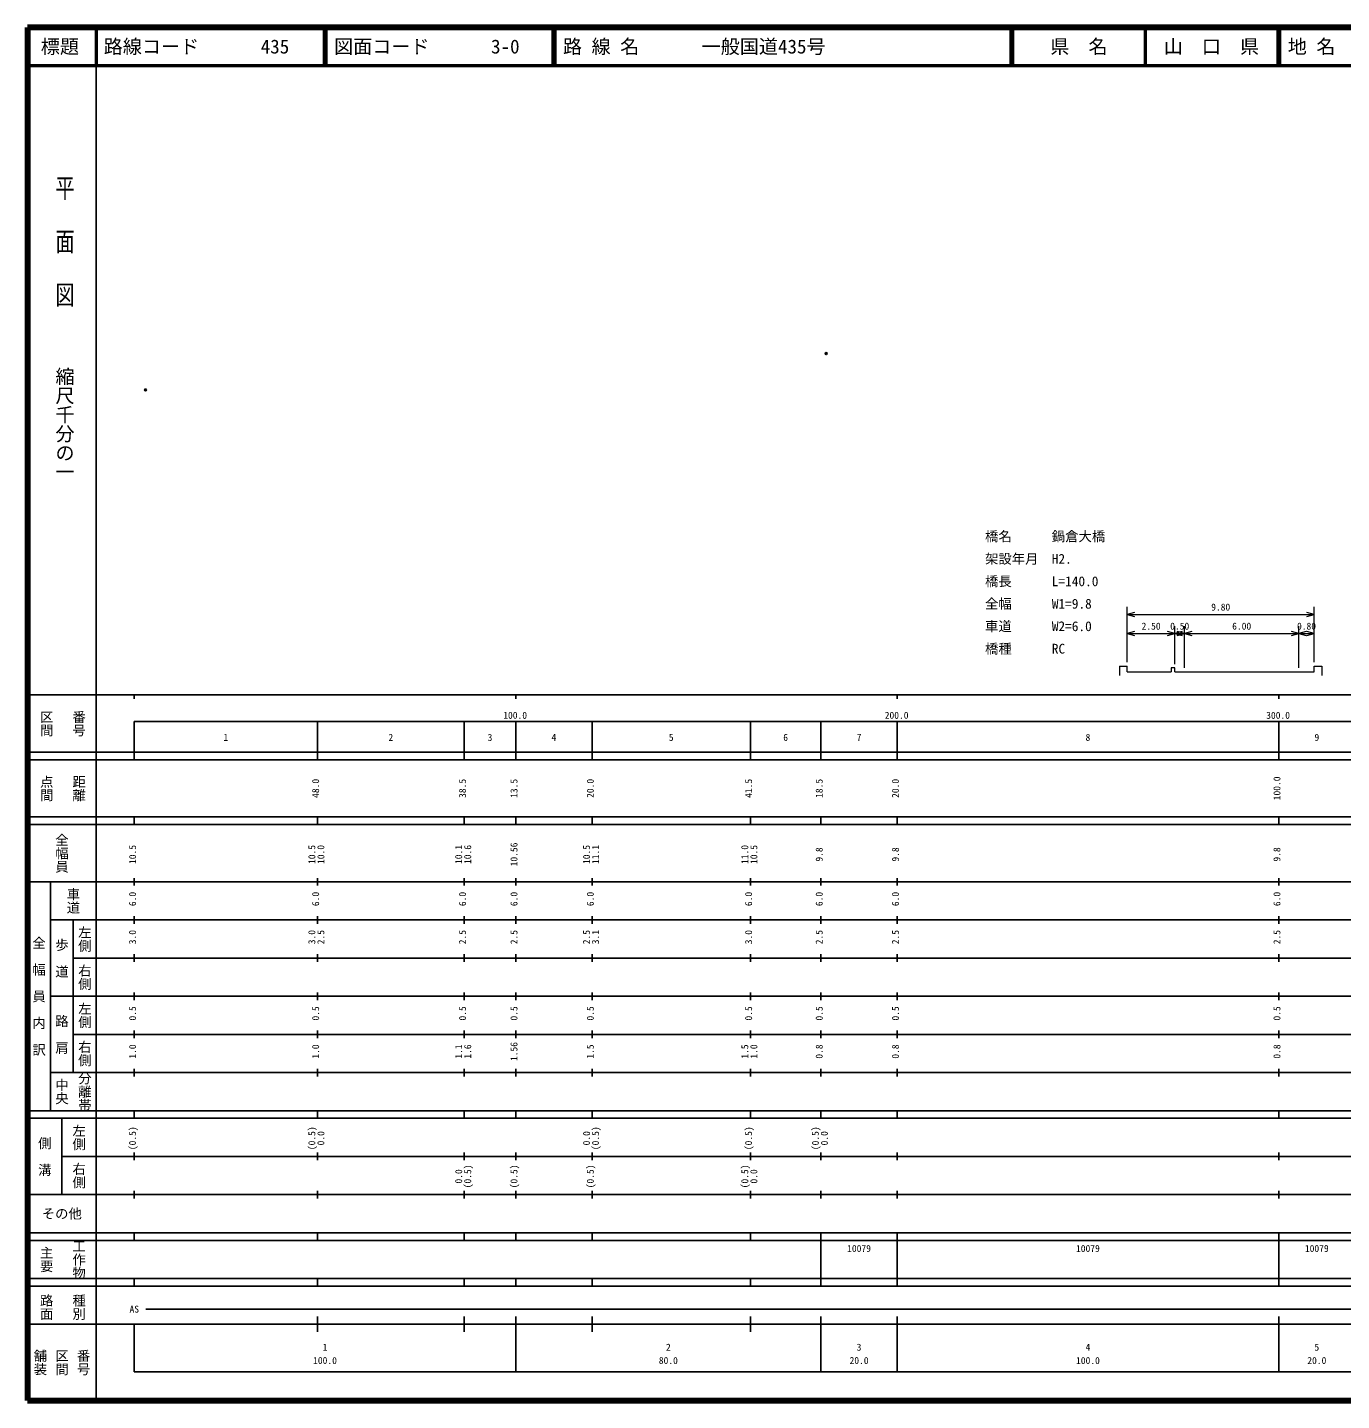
# Model space of a CAD drawing. Units: millimetres on the paper, with parts at other scales. Extents: x 40 to 680, y 20 to 380.
# Drawn here: x 40 to 384.5, y 20 to 380 of the extents above; entities that cross this region are included whole.
import ezdxf
from ezdxf.enums import TextEntityAlignment as Align

# ---------------------------------------------------------------- set-up
doc = ezdxf.new("R2010")
doc.units = ezdxf.units.MM
doc.header["$PDMODE"] = 32
doc.header["$PDSIZE"] = 0.5
doc.layers.add('S-OTRS', color=6, linetype='Continuous')
doc.layers.add('S-TTL-TXT', color=7, linetype='Continuous')
for name, color, linetype, lineweight in [('S-STR-HTXT', 7, 'Continuous', 13), ('S-TTL', 2, 'Continuous', 140), ('S-TTL-BAND', 7, 'Continuous', 25), ('S-TTL-LINE', 7, 'Continuous', 50)]:
    doc.layers.add(name, color=color, linetype=linetype, lineweight=lineweight)
doc.styles.add('@ＭＳ ゴシック', font='')
doc.styles.add('ＭＳ ゴシック', font='')
doc.styles.get('@ＭＳ ゴシック').set_extended_font_data('@MS Gothic')
doc.styles.get('ＭＳ ゴシック').set_extended_font_data('MS Gothic')

msp = doc.modelspace()

# ---------------------------------------------------------------- linework, layer by layer
at = {"layer": 'S-OTRS'}
for p in [(249.395, 294.501), (70.941, 284.952)]:
    msp.add_point(p, dxfattribs=at)
at = {"layer": 'S-STR-HTXT'}
for p, q in [((328.303, 213.57), (328.303, 228.07)), ((377.303, 213.57), (377.303, 228.07)), ((330.235, 226.588), (328.303, 226.07)), ((328.303, 226.07), (377.303, 226.07)), ((328.303, 226.07), (330.235, 225.553)), ((377.303, 226.07), (375.371, 226.588)), ((375.371, 225.553), (377.303, 226.07)), ((330.235, 221.588), (328.303, 221.07)), ((328.303, 221.07), (340.803, 221.07)), ((328.303, 221.07), (330.235, 220.553)), ((340.803, 221.07), (338.871, 221.588)), ((338.871, 220.553), (340.803, 221.07)), ((340.803, 213.07), (340.803, 223.07)), ((342.735, 221.588), (340.803, 221.07)), ((340.803, 221.07), (343.303, 221.07)), ((340.803, 221.07), (342.735, 220.553)), ((343.303, 221.07), (341.371, 221.588)), ((341.371, 220.553), (343.303, 221.07)), ((343.303, 212.07), (343.303, 223.07)), ((345.235, 221.588), (343.303, 221.07)), ((343.303, 221.07), (373.303, 221.07)), ((343.303, 221.07), (345.235, 220.553)), ((373.303, 221.07), (371.371, 221.588)), ((371.371, 220.553), (373.303, 221.07)), ((373.303, 212.07), (373.303, 223.07)), ((375.235, 221.588), (373.303, 221.07)), ((373.303, 221.07), (377.303, 221.07)), ((373.303, 221.07), (375.235, 220.553)), ((377.303, 221.07), (375.371, 221.588)), ((375.371, 220.553), (377.303, 221.07)), ((326.303, 212.57), (328.303, 212.57)), ((326.303, 212.57), (326.303, 210.07)), ((328.303, 211.07), (328.303, 212.57)), ((377.303, 211.07), (377.303, 212.57)), ((377.303, 212.57), (379.303, 212.57)), ((379.303, 212.57), (379.303, 210.07)), ((328.303, 211.07), (339.803, 211.07)), ((340.803, 212.07), (339.803, 212.07)), ((339.803, 212.07), (339.803, 211.07)), ((340.803, 211.07), (340.803, 212.07)), ((340.803, 211.07), (343.303, 211.07)), ((343.303, 211.07), (373.303, 211.07)), ((373.303, 211.07), (377.303, 211.07))]:
    msp.add_line(p, q, dxfattribs=at)
at = {"layer": 'S-TTL'}
for p, q in [((40, 380), (40, 20)), ((680, 380), (40, 380)), ((40, 20), (680, 20))]:
    msp.add_line(p, q, dxfattribs=at)
at = {"layer": 'S-TTL-BAND'}
for p, q in [((58, 370), (58, 20)), ((40, 205), (579, 205)), ((68, 205), (68, 204)), ((168, 205), (168, 204)), ((268, 205), (268, 204)), ((368, 205), (368, 204)), ((68, 198), (579, 198)), ((68, 198), (68, 188)), ((116, 188), (116, 198)), ((154.5, 188), (154.5, 198)), ((168, 188), (168, 198)), ((188, 188), (188, 198)), ((229.5, 188), (229.5, 198)), ((248, 188), (248, 198)), ((268, 188), (268, 198)), ((368, 188), (368, 198)), ((40, 190), (579, 190)), ((40, 188), (579, 188)), ((40, 173), (579, 173)), ((68, 171), (68, 173)), ((116, 171), (116, 173)), ((154.5, 171), (154.5, 173)), ((168, 171), (168, 173)), ((188, 171), (188, 173)), ((229.5, 171), (229.5, 173)), ((248, 171), (248, 173)), ((268, 171), (268, 173)), ((368, 171), (368, 173)), ((40, 171), (579, 171)), ((40, 156), (579, 156)), ((46, 96), (46, 156)), ((68, 155), (68, 157)), ((116, 155), (116, 157)), ((154.5, 155), (154.5, 157)), ((168, 155), (168, 157)), ((188, 155), (188, 157)), ((229.5, 155), (229.5, 157)), ((248, 155), (248, 157)), ((268, 155), (268, 157)), ((368, 155), (368, 157)), ((46, 146), (579, 146)), ((52, 146), (52, 106)), ((68, 145), (68, 147)), ((116, 145), (116, 147)), ((154.5, 145), (154.5, 147)), ((168, 145), (168, 147)), ((188, 145), (188, 147)), ((229.5, 145), (229.5, 147)), ((248, 145), (248, 147)), ((268, 145), (268, 147)), ((368, 145), (368, 147)), ((68, 135), (68, 137)), ((116, 135), (116, 137)), ((154.5, 135), (154.5, 137)), ((168, 135), (168, 137)), ((188, 135), (188, 137)), ((229.5, 135), (229.5, 137)), ((248, 135), (248, 137)), ((268, 135), (268, 137)), ((368, 135), (368, 137)), ((52, 136), (579, 136)), ((46, 126), (579, 126)), ((68, 125), (68, 127)), ((116, 125), (116, 127)), ((154.5, 125), (154.5, 127)), ((168, 125), (168, 127)), ((188, 125), (188, 127)), ((229.5, 125), (229.5, 127)), ((248, 125), (248, 127)), ((268, 125), (268, 127)), ((368, 125), (368, 127)), ((52, 116), (579, 116)), ((68, 115), (68, 117)), ((116, 115), (116, 117)), ((154.5, 115), (154.5, 117)), ((168, 115), (168, 117)), ((188, 115), (188, 117)), ((229.5, 115), (229.5, 117)), ((248, 115), (248, 117)), ((268, 115), (268, 117)), ((368, 115), (368, 117)), ((46, 106), (579, 106)), ((68, 105), (68, 107)), ((116, 105), (116, 107)), ((154.5, 105), (154.5, 107)), ((168, 105), (168, 107)), ((188, 105), (188, 107)), ((229.5, 105), (229.5, 107)), ((248, 105), (248, 107)), ((268, 105), (268, 107)), ((368, 105), (368, 107)), ((40, 96), (579, 96)), ((40, 94), (579, 94)), ((49, 94), (49, 74)), ((68, 94), (68, 96)), ((116, 94), (116, 96)), ((154.5, 94), (154.5, 96)), ((168, 94), (168, 96)), ((188, 94), (188, 96)), ((229.5, 94), (229.5, 96)), ((248, 94), (248, 96)), ((268, 94), (268, 96)), ((368, 94), (368, 96)), ((49, 84), (579, 84)), ((68, 83), (68, 85)), ((116, 83), (116, 85)), ((154.5, 83), (154.5, 85)), ((168, 83), (168, 85)), ((188, 83), (188, 85)), ((229.5, 83), (229.5, 85)), ((248, 83), (248, 85)), ((268, 83), (268, 85)), ((368, 83), (368, 85)), ((40, 74), (579, 74)), ((68, 73), (68, 75)), ((116, 73), (116, 75)), ((154.5, 73), (154.5, 75)), ((168, 73), (168, 75)), ((188, 73), (188, 75)), ((229.5, 73), (229.5, 75)), ((248, 73), (248, 75)), ((268, 73), (268, 75)), ((368, 73), (368, 75)), ((40, 64), (579, 64)), ((40, 62), (579, 62)), ((68, 62), (68, 64)), ((116, 62), (116, 64)), ((154.5, 62), (154.5, 64)), ((168, 62), (168, 64)), ((188, 62), (188, 64)), ((229.5, 62), (229.5, 64)), ((248, 62), (248, 64)), ((248, 52), (248, 62)), ((268, 62), (268, 64)), ((268, 52), (268, 62)), ((268, 52), (268, 62)), ((368, 62), (368, 64)), ((368, 52), (368, 62)), ((368, 52), (368, 62)), ((40, 52), (579, 52)), ((68, 50), (68, 52)), ((116, 50), (116, 52)), ((154.5, 50), (154.5, 52)), ((168, 50), (168, 52)), ((188, 50), (188, 52)), ((229.5, 50), (229.5, 52)), ((248, 50), (248, 52)), ((268, 50), (268, 52)), ((368, 50), (368, 52)), ((40, 50), (579, 50)), ((71, 44), (565, 44)), ((40, 40), (579, 40)), ((68, 40), (68, 27.5)), ((116, 38), (116, 42)), ((154.5, 38), (154.5, 42)), ((168, 27.5), (168, 42)), ((188, 38), (188, 42)), ((229.5, 38), (229.5, 42)), ((248, 27.5), (248, 42)), ((268, 27.5), (268, 42)), ((368, 27.5), (368, 42)), ((68, 27.5), (579, 27.5))]:
    msp.add_line(p, q, dxfattribs=at)
at = {"layer": 'S-TTL-LINE'}
for p, q in [((58, 380), (58, 370)), ((117.75, 380), (117.75, 370)), ((118.25, 380), (118.25, 370)), ((177.75, 380), (177.75, 370)), ((178.25, 380), (178.25, 370)), ((297.75, 380), (297.75, 370)), ((298.25, 380), (298.25, 370)), ((333, 380), (333, 370)), ((367.75, 380), (367.75, 370)), ((368.25, 380), (368.25, 370)), ((40, 370), (680, 370))]:
    msp.add_line(p, q, dxfattribs=at)

# ---------------------------------------------------------------- texts
at = {"layer": 'S-STR-HTXT', "style": 'ＭＳ ゴシック'}
for s, p in [('橋名\u3000\u3000\u3000鍋倉大橋', (291.025, 244.523)), ('架設年月\u3000H2.', (291.025, 238.632)), ('橋長\u3000\u3000\u3000L=140.0', (291.025, 232.741)), ('全幅\u3000\u3000\u3000W1=9.8', (291.025, 226.85)), ('車道\u3000\u3000\u3000W2=6.0', (291.025, 220.959)), ('橋種\u3000\u3000\u3000RC', (291.025, 215.068))]:
    msp.add_text(s, height=2.566, dxfattribs=at).set_placement(p, align=Align.BOTTOM_LEFT)
for s, p in [('9.80', (352.803, 226.57)), ('2.50', (334.553, 221.57)), ('0.50', (342.053, 221.57)), ('6.00', (358.303, 221.57)), ('0.80', (375.303, 221.57))]:
    msp.add_text(s, height=1.833, dxfattribs=at).set_placement(p, align=Align.BOTTOM_CENTER)
at = {"layer": 'S-TTL-BAND', "style": '@ＭＳ ゴシック', "width": 1.4}
msp.add_text('平  面  図', height=3.666, rotation=270, dxfattribs=at).set_placement((49.777, 306.475), align=Align.MIDDLE_RIGHT)
at = {"layer": 'S-TTL-BAND', "style": '@ＭＳ ゴシック'}
msp.add_text('縮尺千分の一', height=3.666, rotation=270, dxfattribs=at).set_placement((49.777, 261.03), align=Align.MIDDLE_RIGHT)
for s, p in [('区間', (45, 197.5)), ('番号', (53.5, 197.5)), ('点間', (45, 180.5)), ('距離', (53.5, 180.5)), ('全幅員', (49, 163.5)), ('車道', (52, 151)), ('左側', (55, 141)), ('全\u3000幅\u3000員\u3000内\u3000訳', (43, 126)), ('歩\u3000道', (49, 136)), ('右側', (55, 131)), ('左側', (55, 121)), ('路\u3000肩', (49, 116)), ('右側', (55, 111)), ('分離帯', (55, 101)), ('中央', (49, 101)), ('左側', (53.5, 89)), ('側\u3000溝', (44.5, 84)), ('右側', (53.5, 79)), ('工作物', (53.5, 57)), ('主要', (45, 57)), ('路面', (45, 44.5)), ('種別', (53.5, 44.5)), ('舗装', (43.333, 30)), ('区間', (49, 30)), ('番号', (54.667, 30))]:
    msp.add_text(s, height=2.566, rotation=270, dxfattribs=at).set_placement(p, align=Align.MIDDLE_CENTER)
at = {"layer": 'S-TTL-BAND', "style": 'ＭＳ ゴシック'}
for s, p in [('100.0', (167.844, 198.195)), ('200.0', (267.844, 198.195)), ('300.0', (367.844, 198.195)), ('1', (92, 192.405)), ('2', (135.25, 192.405)), ('3', (161.25, 192.405)), ('4', (178, 192.405)), ('5', (208.75, 192.405)), ('6', (238.75, 192.405)), ('7', (258, 192.405)), ('8', (318, 192.405)), ('9', (378, 192.405)), ('AS', (68, 42.5)), ('1', (118, 32.523)), ('2', (208, 32.523)), ('3', (258, 32.523)), ('4', (318, 32.523)), ('5', (378, 32.523)), ('100.0', (118, 29.033)), ('80.0', (208, 29.033)), ('20.0', (258, 29.033)), ('100.0', (318, 29.033)), ('20.0', (378, 29.033))]:
    msp.add_text(s, height=1.833, dxfattribs=at).set_placement(p, align=Align.BOTTOM_CENTER)
for s, p in [('48.0', (117, 180.5)), ('38.5', (155.5, 180.5)), ('13.5', (169, 180.5)), ('20.0', (189, 180.5)), ('41.5', (230.5, 180.5)), ('18.5', (249, 180.5)), ('20.0', (269, 180.5)), ('100.0', (369, 180.5)), ('10.56', (169, 163.174)), ('10.5', (69, 163.174)), ('10.5', (116, 163.174)), ('10.0', (118.37, 163.174)), ('10.1', (154.5, 163.174)), ('10.6', (156.87, 163.174)), ('10.5', (188, 163.174)), ('11.1', (190.37, 163.174)), ('11.0', (229.5, 163.174)), ('10.5', (231.87, 163.174)), ('9.8', (249, 163.174)), ('9.8', (269, 163.174)), ('9.8', (369, 163.174)), ('6.0', (69, 151.5)), ('6.0', (117, 151.5)), ('6.0', (155.5, 151.5)), ('6.0', (169, 151.5)), ('6.0', (189, 151.5)), ('6.0', (230.5, 151.5)), ('6.0', (249, 151.5)), ('6.0', (269, 151.5)), ('6.0', (369, 151.5)), ('3.0', (69, 141.5)), ('3.0', (116, 141.5)), ('2.5', (118.37, 141.5)), ('2.5', (155.5, 141.5)), ('2.5', (169, 141.5)), ('2.5', (188, 141.5)), ('3.1', (190.37, 141.5)), ('3.0', (230.5, 141.5)), ('2.5', (249, 141.5)), ('2.5', (269, 141.5)), ('2.5', (369, 141.5)), ('0.5', (69, 121.5)), ('0.5', (117, 121.5)), ('0.5', (155.5, 121.5)), ('0.5', (169, 121.5)), ('0.5', (189, 121.5)), ('0.5', (230.5, 121.5)), ('0.5', (249, 121.5)), ('0.5', (269, 121.5)), ('0.5', (369, 121.5)), ('1.0', (69, 111.5)), ('1.0', (117, 111.5)), ('1.1', (154.5, 111.5)), ('1.6', (156.87, 111.5)), ('1.56', (169, 111.5)), ('1.5', (189, 111.5)), ('1.5', (229.5, 111.5)), ('1.0', (231.87, 111.5)), ('0.8', (249, 111.5)), ('0.8', (269, 111.5)), ('0.8', (369, 111.5)), ('(0.5)', (69, 88.764)), ('(0.5)', (116, 88.764)), ('0.0', (118.37, 88.764)), ('0.0', (188, 88.764)), ('(0.5)', (190.37, 88.764)), ('(0.5)', (230.5, 88.764)), ('(0.5)', (248, 88.764)), ('0.0', (250.37, 88.764)), ('0.0', (154.5, 78.764)), ('(0.5)', (156.87, 78.764)), ('(0.5)', (169, 78.764)), ('(0.5)', (189, 78.764)), ('(0.5)', (229.5, 78.764)), ('0.0', (231.87, 78.764))]:
    msp.add_text(s, height=1.833, rotation=90, dxfattribs=at).set_placement(p, align=Align.BOTTOM_CENTER)
msp.add_text('その他', height=2.566, dxfattribs=at).set_placement((49, 69), align=Align.MIDDLE_CENTER)
for p in [(254.875, 58.405), (314.875, 58.405), (374.875, 58.405)]:
    msp.add_text('10079', height=1.833, dxfattribs=at).set_placement(p, align=Align.BOTTOM_LEFT)
at = {"layer": 'S-TTL-TXT', "style": 'ＭＳ ゴシック'}
for s, p in [('標題', (48.5, 375)), ('県\u3000名', (315.625, 375)), ('山\u3000口\u3000県', (350.375, 375))]:
    msp.add_text(s, height=3.666, dxfattribs=at).set_placement(p, align=Align.MIDDLE_CENTER)
for s, p in [('路線コード', (60, 375)), ('435', (101.142, 375)), ('図面コード', (120.38, 375)), ('3-0', (161.521, 375)), ('路 線 名', (180.38, 375)), ('一般国道435号', (216.734, 375)), ('地 名', (370.38, 375))]:
    msp.add_text(s, height=3.666, dxfattribs=at).set_placement(p, align=Align.MIDDLE_LEFT)

doc.saveas('drawing.dxf')
